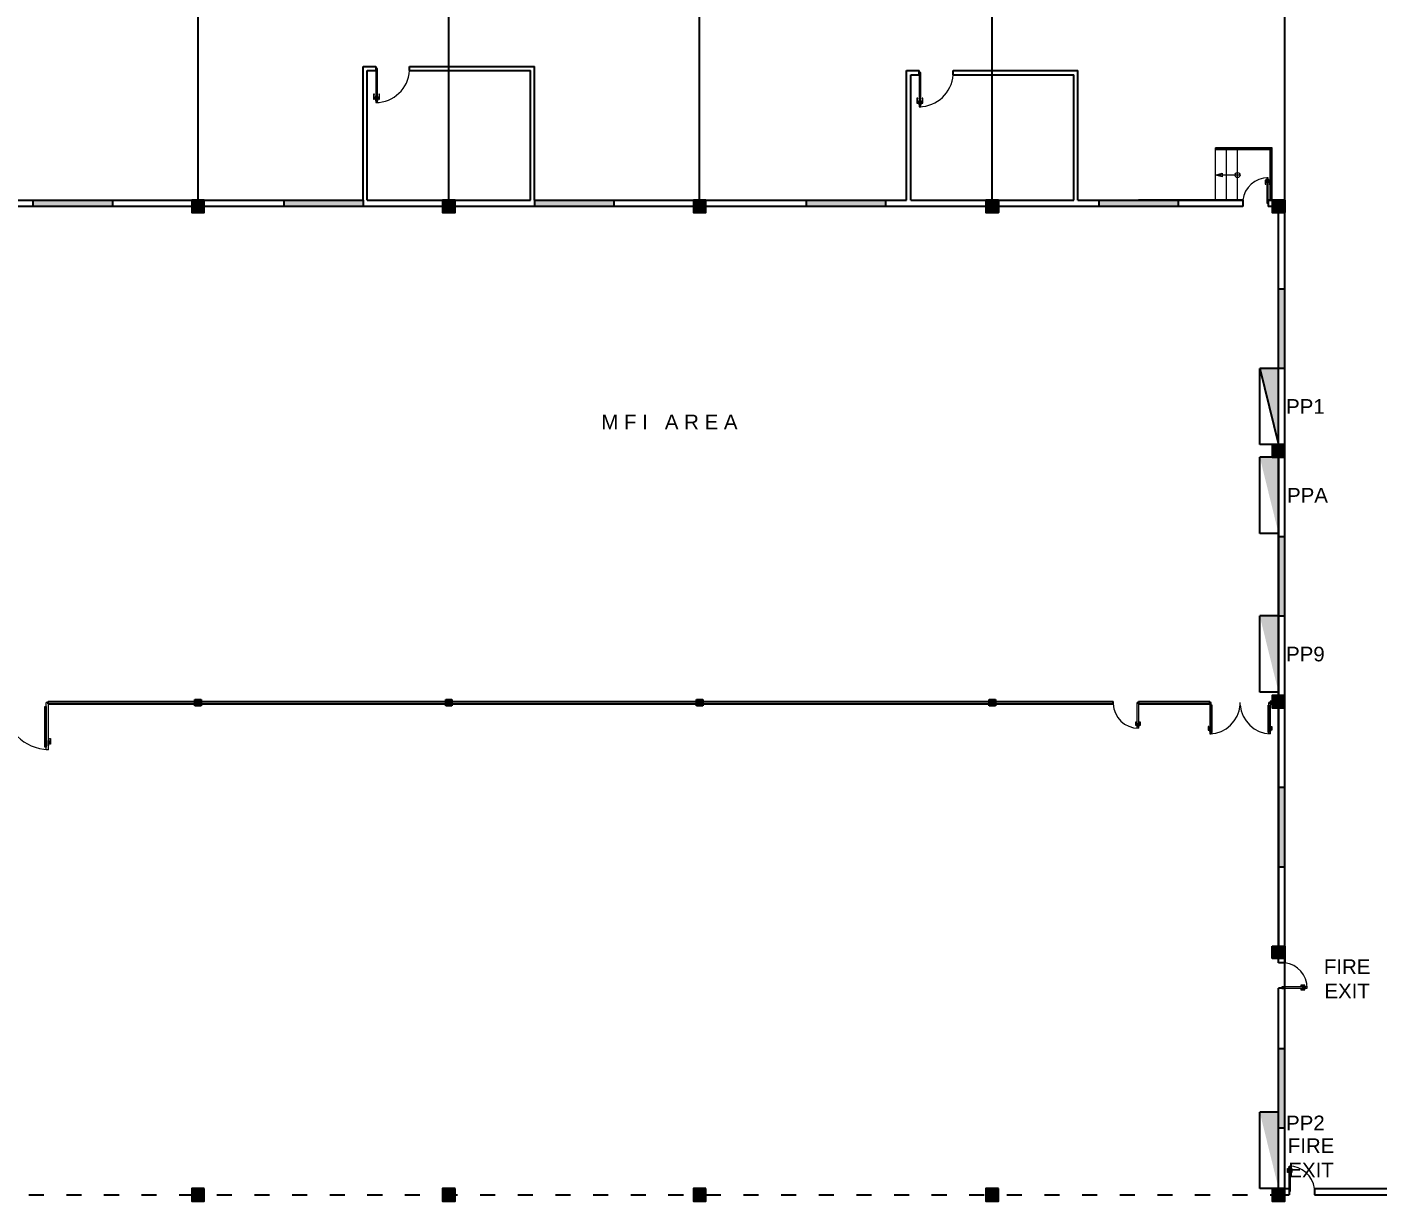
# Model space of a CAD drawing. Header units: millimetres. Extents: x 3339 to 2017737, y 4955 to 2748989.
# Drawn here: x 1005365 to 1037661, y 1284559 to 1312652 of the extents above; entities that cross this region are included whole.
import ezdxf

# ---------------------------------------------------------------- set-up
doc = ezdxf.new("R2010")
doc.units = ezdxf.units.MM
doc.header["$LTSCALE"] = 30
doc.linetypes.add('ACAD_ISO03W100', pattern=[30, 12, -18])
for name, color, linetype, lineweight in [('A-DETL-GENF', 92, 'Continuous', 13), ('A-DOOR', 31, 'Continuous', 13), ('STAIR', 1, 'Continuous', 5), ('T-WAL', 4, 'Continuous', 5)]:
    doc.layers.add(name, color=color, linetype=linetype, lineweight=lineweight)
doc.layers.add('broken line', color=7, linetype='ACAD_ISO03W100', plot=False)
for name, color, linetype in [('DIM LINES', 7, 'Continuous'), ('TEXT', 7, 'Continuous'), ('window', 92, 'Continuous')]:
    doc.layers.add(name, color=color, linetype=linetype)
doc.styles.get("Standard").update_dxf_attribs({"font": 'arial.ttf'})
doc.dimstyles.new('GREEN', dxfattribs={"dimtxt": 1000, "dimasz": 600, "dimexe": 0.18, "dimexo": 0.0625, "dimgap": 0.09, "dimtad": 2, "dimdec": 0, "dimzin": 0, "dimdsep": 46, "dimtxsty": 'Standard', "dimblk": 'ARCHTICK', "dimcen": 0.09, "dimclrd": 3, "dimclre": 3, "dimclrt": 2, "dimadec": 0, "dimazin": 0, "dimtfac": 1, "dimtdec": 0, "dimtofl": 0, "dimtmove": 0, "dimatfit": 3, "dimfxl": 1, "dimtolj": 1, "dimtzin": 0, "dimarcsym": 0})
pattern_1 = [(45, (990403.13611, 1237541.24652), (-0.08838834765, 0.08838834765), [])]

# ---------------------------------------------------------------- blocks, each defined once
blk = doc.blocks.new('_ArchTick')
at = {"color": 0, "linetype": 'ByBlock', "const_width": 0.15}
blk.add_lwpolyline([(-0.5, -0.5), (0.5, 0.5)], dxfattribs=at)
blk = doc.blocks.new('*D882')
at = {"layer": 'Defpoints', "color": 0, "transparency": 16777216}
for p in [(1081457, 1324539), (991457, 1308509), (1081457, 1301709)]:
    blk.add_point(p, dxfattribs=at)
at = {"layer": 'DIM LINES', "color": 3, "linetype": 'ByBlock', "lineweight": -2, "transparency": 16777216}
for p, q in [((991457, 1308509), (991457, 1324539)), ((991457, 1324539), (1081457, 1324539)), ((1081457, 1301709), (1081457, 1324539))]:
    blk.add_line(p, q, dxfattribs=at)
at = {"layer": 'DIM LINES', "color": 3, "lineweight": -2, "transparency": 16777216, "xscale": 600, "yscale": 600, "zscale": 600, "rotation": 180}
blk.add_blockref('_ArchTick', (991457, 1324539), dxfattribs=at)
at = {"layer": 'DIM LINES', "color": 3, "lineweight": -2, "transparency": 16777216, "xscale": 600, "yscale": 600, "zscale": 600}
blk.add_blockref('_ArchTick', (1081457, 1324539), dxfattribs=at)
at = {"layer": 'DIM LINES', "color": 2, "transparency": 16777216, "insert": (1036457, 1325050), "char_height": 1000, "attachment_point": 5}
blk.add_mtext('\\A1;90000', dxfattribs=at)
blk = doc.blocks.new('*D883')
at = {"layer": 'Defpoints', "color": 0, "transparency": 16777216}
for p in [(1035457, 1319497), (991457, 1308509), (1035457, 1289653)]:
    blk.add_point(p, dxfattribs=at)
at = {"layer": 'DIM LINES', "color": 3, "linetype": 'ByBlock', "lineweight": -2, "transparency": 16777216}
for p, q in [((991457, 1308509), (991457, 1319497)), ((991457, 1319497), (1035457, 1319497)), ((1035457, 1289654), (1035457, 1319497))]:
    blk.add_line(p, q, dxfattribs=at)
at = {"layer": 'DIM LINES', "color": 3, "lineweight": -2, "transparency": 16777216, "xscale": 600, "yscale": 600, "zscale": 600, "rotation": 180}
blk.add_blockref('_ArchTick', (991457, 1319497), dxfattribs=at)
at = {"layer": 'DIM LINES', "color": 3, "lineweight": -2, "transparency": 16777216, "xscale": 600, "yscale": 600, "zscale": 600}
blk.add_blockref('_ArchTick', (1035457, 1319497), dxfattribs=at)
at = {"layer": 'DIM LINES', "color": 2, "transparency": 16777216, "insert": (1013457, 1320008), "char_height": 1000, "attachment_point": 5}
blk.add_mtext('\\A1;44000', dxfattribs=at)
blk = doc.blocks.new('*D884')
at = {"layer": 'Defpoints', "color": 0, "transparency": 16777216}
for p in [(1039457, 1319497), (1035457, 1308509), (1039457, 1308509)]:
    blk.add_point(p, dxfattribs=at)
at = {"layer": 'DIM LINES', "color": 3, "linetype": 'ByBlock', "lineweight": -2, "transparency": 16777216}
for p, q in [((1035457, 1308509), (1035457, 1319497)), ((1035457, 1319497), (1039457, 1319497)), ((1039457, 1308509), (1039457, 1319497))]:
    blk.add_line(p, q, dxfattribs=at)
at = {"layer": 'DIM LINES', "color": 3, "lineweight": -2, "transparency": 16777216, "xscale": 600, "yscale": 600, "zscale": 600, "rotation": 180}
blk.add_blockref('_ArchTick', (1035457, 1319497), dxfattribs=at)
at = {"layer": 'DIM LINES', "color": 3, "lineweight": -2, "transparency": 16777216, "xscale": 600, "yscale": 600, "zscale": 600}
blk.add_blockref('_ArchTick', (1039457, 1319497), dxfattribs=at)
at = {"layer": 'DIM LINES', "color": 2, "transparency": 16777216, "insert": (1037457, 1320008), "char_height": 1000, "attachment_point": 5}
blk.add_mtext('\\A1;4000', dxfattribs=at)
blk = doc.blocks.new('*D786')
at = {"layer": 'Defpoints', "color": 0, "transparency": 16777216}
for p in [(1009457, 1316216), (1003457, 1308509), (1009457, 1308509)]:
    blk.add_point(p, dxfattribs=at)
at = {"layer": 'DIM LINES', "color": 3, "linetype": 'ByBlock', "lineweight": -2, "transparency": 16777216}
for p, q in [((1003457, 1308509), (1003457, 1316216)), ((1003457, 1316216), (1009457, 1316216)), ((1009457, 1308509), (1009457, 1316216))]:
    blk.add_line(p, q, dxfattribs=at)
at = {"layer": 'DIM LINES', "color": 3, "lineweight": -2, "transparency": 16777216, "xscale": 600, "yscale": 600, "zscale": 600, "rotation": 180}
blk.add_blockref('_ArchTick', (1003457, 1316216), dxfattribs=at)
at = {"layer": 'DIM LINES', "color": 3, "lineweight": -2, "transparency": 16777216, "xscale": 600, "yscale": 600, "zscale": 600}
blk.add_blockref('_ArchTick', (1009457, 1316216), dxfattribs=at)
at = {"layer": 'DIM LINES', "color": 2, "transparency": 16777216, "insert": (1006457, 1316727), "char_height": 1000, "attachment_point": 5}
blk.add_mtext('\\A1;6000', dxfattribs=at)
blk = doc.blocks.new('*D787')
at = {"layer": 'Defpoints', "color": 0, "transparency": 16777216}
for p in [(1015457, 1316216), (1009457, 1308509), (1015457, 1308509)]:
    blk.add_point(p, dxfattribs=at)
at = {"layer": 'DIM LINES', "color": 3, "linetype": 'ByBlock', "lineweight": -2, "transparency": 16777216}
for p, q in [((1009457, 1308509), (1009457, 1316217)), ((1009457, 1316216), (1015457, 1316216)), ((1015457, 1308509), (1015457, 1316217))]:
    blk.add_line(p, q, dxfattribs=at)
at = {"layer": 'DIM LINES', "color": 3, "lineweight": -2, "transparency": 16777216, "xscale": 600, "yscale": 600, "zscale": 600, "rotation": 180}
blk.add_blockref('_ArchTick', (1009457, 1316216), dxfattribs=at)
at = {"layer": 'DIM LINES', "color": 3, "lineweight": -2, "transparency": 16777216, "xscale": 600, "yscale": 600, "zscale": 600}
blk.add_blockref('_ArchTick', (1015457, 1316216), dxfattribs=at)
at = {"layer": 'DIM LINES', "color": 2, "transparency": 16777216, "insert": (1012457, 1316727), "char_height": 1000, "attachment_point": 5}
blk.add_mtext('\\A1;6000', dxfattribs=at)
blk = doc.blocks.new('*D788')
at = {"layer": 'Defpoints', "color": 0, "transparency": 16777216}
for p in [(1021457, 1316216), (1015457, 1308509), (1021457, 1308509)]:
    blk.add_point(p, dxfattribs=at)
at = {"layer": 'DIM LINES', "color": 3, "linetype": 'ByBlock', "lineweight": -2, "transparency": 16777216}
for p, q in [((1015457, 1308509), (1015457, 1316217)), ((1015457, 1316216), (1021457, 1316216)), ((1021457, 1308509), (1021457, 1316217))]:
    blk.add_line(p, q, dxfattribs=at)
at = {"layer": 'DIM LINES', "color": 3, "lineweight": -2, "transparency": 16777216, "xscale": 600, "yscale": 600, "zscale": 600, "rotation": 180}
blk.add_blockref('_ArchTick', (1015457, 1316216), dxfattribs=at)
at = {"layer": 'DIM LINES', "color": 3, "lineweight": -2, "transparency": 16777216, "xscale": 600, "yscale": 600, "zscale": 600}
blk.add_blockref('_ArchTick', (1021457, 1316216), dxfattribs=at)
at = {"layer": 'DIM LINES', "color": 2, "transparency": 16777216, "insert": (1018457, 1316727), "char_height": 1000, "attachment_point": 5}
blk.add_mtext('\\A1;6000', dxfattribs=at)
blk = doc.blocks.new('*D789')
at = {"layer": 'Defpoints', "color": 0, "transparency": 16777216}
for p in [(1028457, 1316216), (1021457, 1308509), (1028457, 1308509)]:
    blk.add_point(p, dxfattribs=at)
at = {"layer": 'DIM LINES', "color": 3, "linetype": 'ByBlock', "lineweight": -2, "transparency": 16777216}
for p, q in [((1021457, 1308509), (1021457, 1316217)), ((1021457, 1316216), (1028457, 1316216)), ((1028457, 1308509), (1028457, 1316217))]:
    blk.add_line(p, q, dxfattribs=at)
at = {"layer": 'DIM LINES', "color": 3, "lineweight": -2, "transparency": 16777216, "xscale": 600, "yscale": 600, "zscale": 600, "rotation": 180}
blk.add_blockref('_ArchTick', (1021457, 1316216), dxfattribs=at)
at = {"layer": 'DIM LINES', "color": 3, "lineweight": -2, "transparency": 16777216, "xscale": 600, "yscale": 600, "zscale": 600}
blk.add_blockref('_ArchTick', (1028457, 1316216), dxfattribs=at)
at = {"layer": 'DIM LINES', "color": 2, "transparency": 16777216, "insert": (1024957, 1316727), "char_height": 1000, "attachment_point": 5}
blk.add_mtext('\\A1;7000', dxfattribs=at)
blk = doc.blocks.new('*D790')
at = {"layer": 'Defpoints', "color": 0, "transparency": 16777216}
for p in [(1035457, 1316216), (1028457, 1308509), (1035457, 1308509)]:
    blk.add_point(p, dxfattribs=at)
at = {"layer": 'DIM LINES', "color": 3, "linetype": 'ByBlock', "lineweight": -2, "transparency": 16777216}
for p, q in [((1028457, 1308509), (1028457, 1316217)), ((1028457, 1316216), (1035457, 1316216)), ((1035457, 1308509), (1035457, 1316217))]:
    blk.add_line(p, q, dxfattribs=at)
at = {"layer": 'DIM LINES', "color": 3, "lineweight": -2, "transparency": 16777216, "xscale": 600, "yscale": 600, "zscale": 600, "rotation": 180}
blk.add_blockref('_ArchTick', (1028457, 1316216), dxfattribs=at)
at = {"layer": 'DIM LINES', "color": 3, "lineweight": -2, "transparency": 16777216, "xscale": 600, "yscale": 600, "zscale": 600}
blk.add_blockref('_ArchTick', (1035457, 1316216), dxfattribs=at)
at = {"layer": 'DIM LINES', "color": 2, "transparency": 16777216, "insert": (1031957, 1316727), "char_height": 1000, "attachment_point": 5}
blk.add_mtext('\\A1;7000', dxfattribs=at)
blk = doc.blocks.new('*D791')
at = {"layer": 'Defpoints', "color": 0, "transparency": 16777216}
for p in [(1039457, 1316216), (1035457, 1308509), (1039457, 1308509)]:
    blk.add_point(p, dxfattribs=at)
at = {"layer": 'DIM LINES', "color": 3, "linetype": 'ByBlock', "lineweight": -2, "transparency": 16777216}
for p, q in [((1035457, 1308509), (1035457, 1316217)), ((1035457, 1316216), (1039457, 1316216)), ((1039457, 1308509), (1039457, 1316217))]:
    blk.add_line(p, q, dxfattribs=at)
at = {"layer": 'DIM LINES', "color": 3, "lineweight": -2, "transparency": 16777216, "xscale": 600, "yscale": 600, "zscale": 600, "rotation": 180}
blk.add_blockref('_ArchTick', (1035457, 1316216), dxfattribs=at)
at = {"layer": 'DIM LINES', "color": 3, "lineweight": -2, "transparency": 16777216, "xscale": 600, "yscale": 600, "zscale": 600}
blk.add_blockref('_ArchTick', (1039457, 1316216), dxfattribs=at)
at = {"layer": 'DIM LINES', "color": 2, "transparency": 16777216, "insert": (1037457, 1316727), "char_height": 1000, "attachment_point": 5}
blk.add_mtext('\\A1;4000', dxfattribs=at)
blk = doc.blocks.new('poste w line 2')
h = blk.add_hatch(color=2)
h.dxf.hatch_style = 1
h.paths.add_polyline_path([(1353, 47318), (1053, 47318), (1053, 47018), (1353, 47018)])
at = {"color": 0}
for p, q in [((1053, 47168), (1053, 47318)), ((1053, 47318), (1353, 47318)), ((1053, 47018), (1053, 47168)), ((1353, 47318), (1353, 47018)), ((1353, 47018), (1053, 47018))]:
    blk.add_line(p, q, dxfattribs=at)

msp = doc.modelspace()

# ---------------------------------------------------------------- hatches: boundary and pattern name
h = msp.add_hatch(color=2)
h.dxf.hatch_style = 1
h.paths.add_polyline_path([(1009606.627, 1308509.357), (1009306.627, 1308509.357), (1009306.627, 1308209.357), (1009606.627, 1308209.357)])
h = msp.add_hatch(color=2)
h.dxf.hatch_style = 1
h.paths.add_polyline_path([(1015606.627, 1308509.357), (1015306.627, 1308509.357), (1015306.627, 1308209.357), (1015606.627, 1308209.357)])
h = msp.add_hatch(color=2)
h.dxf.hatch_style = 1
h.paths.add_polyline_path([(1021606.627, 1308509.357), (1021306.627, 1308509.357), (1021306.627, 1308209.357), (1021606.627, 1308209.357)])
h = msp.add_hatch(color=2)
h.dxf.hatch_style = 1
h.paths.add_polyline_path([(1028606.627, 1308509.357), (1028306.627, 1308509.357), (1028306.627, 1308209.357), (1028606.627, 1308209.357)])
h = msp.add_hatch(color=2)
h.dxf.hatch_style = 1
h.paths.add_polyline_path([(1035456.627, 1308509.357), (1035156.627, 1308509.357), (1035156.627, 1308209.357), (1035456.627, 1308209.357)])
at = {"true_color": 0xf8d731}
h = msp.add_hatch(color=40, dxfattribs=at)
h.dxf.hatch_style = 1
h.paths.add_polyline_path([(1035306.627, 1304484.177), (1034856.627, 1304484.177), (1035306.627, 1302659.177)])
h = msp.add_hatch(color=2)
h.dxf.hatch_style = 1
h.paths.add_polyline_path([(1035456.627, 1302659.357), (1035156.627, 1302659.357), (1035156.627, 1302359.357), (1035456.627, 1302359.357)])
h = msp.add_hatch(color=40, dxfattribs=at)
h.dxf.hatch_style = 1
h.paths.add_polyline_path([(1035306.627, 1302359.177), (1034856.627, 1302359.177), (1035306.627, 1300534.177)])
h = msp.add_hatch(color=40, dxfattribs=at)
h.dxf.hatch_style = 1
h.paths.add_polyline_path([(1035306.627, 1298559.177), (1034856.627, 1298559.177), (1035306.627, 1296734.177)])
h = msp.add_hatch(color=2)
h.dxf.hatch_style = 1
h.paths.add_polyline_path([(1009456.627, 1296559.357), (1009381.627, 1296559.357), (1009381.627, 1296409.357), (1009456.627, 1296409.357)])
h = msp.add_hatch(color=2)
h.dxf.hatch_style = 1
h.paths.add_polyline_path([(1009531.627, 1296559.357), (1009456.627, 1296559.357), (1009456.627, 1296409.357), (1009531.627, 1296409.357)])
h = msp.add_hatch(color=2)
h.dxf.hatch_style = 1
h.paths.add_polyline_path([(1015456.627, 1296559.357), (1015381.627, 1296559.357), (1015381.627, 1296409.357), (1015456.627, 1296409.357)])
h = msp.add_hatch(color=2)
h.dxf.hatch_style = 1
h.paths.add_polyline_path([(1015531.627, 1296559.357), (1015456.627, 1296559.357), (1015456.627, 1296409.357), (1015531.627, 1296409.357)])
h = msp.add_hatch(color=2)
h.dxf.hatch_style = 1
h.paths.add_polyline_path([(1021456.627, 1296559.295), (1021381.627, 1296559.295), (1021381.627, 1296409.295), (1021456.627, 1296409.295)])
h = msp.add_hatch(color=2)
h.dxf.hatch_style = 1
h.paths.add_polyline_path([(1021531.627, 1296559.295), (1021456.627, 1296559.295), (1021456.627, 1296409.295), (1021531.627, 1296409.295)])
h = msp.add_hatch(color=2)
h.dxf.hatch_style = 1
h.paths.add_polyline_path([(1028456.627, 1296559.357), (1028381.627, 1296559.357), (1028381.627, 1296409.357), (1028456.627, 1296409.357)])
h = msp.add_hatch(color=2)
h.dxf.hatch_style = 1
h.paths.add_polyline_path([(1028531.627, 1296559.357), (1028456.627, 1296559.357), (1028456.627, 1296409.357), (1028531.627, 1296409.357)])
h = msp.add_hatch(color=2)
h.dxf.hatch_style = 1
h.paths.add_polyline_path([(1035456.627, 1296659.357), (1035156.627, 1296659.357), (1035156.627, 1296359.357), (1035456.627, 1296359.357)])
h = msp.add_hatch(color=40, dxfattribs=at)
h.dxf.hatch_style = 1
h.paths.add_polyline_path([(1035306.627, 1286684.177), (1034856.627, 1286684.177), (1035306.627, 1284859.177)])
h = msp.add_hatch(color=2)
h.dxf.hatch_style = 1
h.paths.add_polyline_path([(1009606.627, 1284859.357), (1009306.627, 1284859.357), (1009306.627, 1284559.357), (1009606.627, 1284559.357)])
h = msp.add_hatch(color=2)
h.dxf.hatch_style = 1
h.paths.add_polyline_path([(1015606.627, 1284859.357), (1015306.627, 1284859.357), (1015306.627, 1284559.357), (1015606.627, 1284559.357)])
h = msp.add_hatch(color=2)
h.dxf.hatch_style = 1
h.paths.add_polyline_path([(1021606.627, 1284859.357), (1021306.627, 1284859.357), (1021306.627, 1284559.357), (1021606.627, 1284559.357)])
h = msp.add_hatch(color=2)
h.dxf.hatch_style = 1
h.paths.add_polyline_path([(1028606.627, 1284859.357), (1028306.627, 1284859.357), (1028306.627, 1284559.357), (1028606.627, 1284559.357)])
h = msp.add_hatch(color=2)
h.dxf.hatch_style = 1
h.paths.add_polyline_path([(1035456.627, 1284859.357), (1035156.627, 1284859.357), (1035156.627, 1284559.357), (1035456.627, 1284559.357)])
at = {"layer": 'window'}
h = msp.add_hatch(dxfattribs=at)
h.set_pattern_fill('ANSI31', color=256)
h.set_pattern_definition(pattern_1)
h.paths.add_polyline_path([(1007406.627, 1308509.357), (1005506.627, 1308509.357), (1005506.627, 1308359.357), (1007406.627, 1308359.357)])
h = msp.add_hatch(dxfattribs=at)
h.set_pattern_fill('ANSI31', color=256)
h.set_pattern_definition(pattern_1)
h.paths.add_polyline_path([(1013406.627, 1308509.357), (1011506.627, 1308509.357), (1011506.627, 1308359.357), (1013406.627, 1308359.357)])
h = msp.add_hatch(dxfattribs=at)
h.set_pattern_fill('ANSI31', color=256)
h.set_pattern_definition(pattern_1)
h.paths.add_polyline_path([(1019406.627, 1308509.357), (1017506.627, 1308509.357), (1017506.627, 1308359.357), (1019406.627, 1308359.357)])
h = msp.add_hatch(dxfattribs=at)
h.set_pattern_fill('ANSI31', color=256)
h.set_pattern_definition(pattern_1)
h.paths.add_polyline_path([(1025906.627, 1308509.357), (1024006.627, 1308509.357), (1024006.627, 1308359.357), (1025906.627, 1308359.357)])
h = msp.add_hatch(dxfattribs=at)
h.set_pattern_fill('ANSI31', color=256)
h.set_pattern_definition(pattern_1)
h.paths.add_polyline_path([(1032906.627, 1308509.357), (1031006.627, 1308509.357), (1031006.627, 1308359.357), (1032906.627, 1308359.357)])
h = msp.add_hatch(color=256, dxfattribs=at)
h.dxf.hatch_style = 1
h.paths.add_polyline_path([(1035455.007, 1306384.357), (1035306.627, 1306384.357), (1035306.627, 1304484.357), (1035455.007, 1304484.357)])
h = msp.add_hatch(color=256, dxfattribs=at)
h.dxf.hatch_style = 1
h.paths.add_polyline_path([(1035455.007, 1300459.357), (1035306.627, 1300459.357), (1035306.627, 1298559.357), (1035455.007, 1298559.357)])
h = msp.add_hatch(color=256, dxfattribs=at)
h.dxf.hatch_style = 1
h.paths.add_polyline_path([(1035455.007, 1294459.357), (1035306.627, 1294459.357), (1035306.627, 1292559.357), (1035455.007, 1292559.357)])
h = msp.add_hatch(color=256, dxfattribs=at)
h.dxf.hatch_style = 1
h.paths.add_polyline_path([(1035455.007, 1288206.42), (1035306.627, 1288206.42), (1035306.627, 1286306.42), (1035455.007, 1286306.42)])

# ---------------------------------------------------------------- linework, layer by layer
for p, q in [((1013406.627, 1308509.357), (1013406.627, 1311709.357)), ((1013406.627, 1311709.357), (1013706.627, 1311709.357)), ((1013506.627, 1308509.357), (1013506.627, 1311609.357)), ((1013506.627, 1308509.357), (1013506.627, 1311609.357)), ((1013506.627, 1311609.357), (1013706.627, 1311609.357)), ((1013706.627, 1311709.357), (1013706.627, 1311609.357)), ((1013706.627, 1311659.357), (1013746.627, 1311659.357)), ((1014519.09, 1311709.357), (1017506.627, 1311709.357)), ((1014519.09, 1311609.357), (1014519.09, 1311709.357)), ((1014519.09, 1311609.357), (1017406.627, 1311609.357)), ((1017406.627, 1308509.357), (1017406.627, 1311609.357)), ((1017506.627, 1308509.357), (1017506.627, 1311709.357)), ((1026406.627, 1308509.357), (1026406.627, 1311609.357)), ((1026406.627, 1311609.357), (1026706.627, 1311609.357)), ((1026706.627, 1311509.357), (1026706.627, 1311609.357)), ((1027519.09, 1311609.357), (1030506.627, 1311609.357)), ((1027519.09, 1311509.357), (1027519.09, 1311609.357)), ((1030506.627, 1308509.357), (1030506.627, 1311609.357)), ((1026506.627, 1308509.357), (1026506.627, 1311509.357)), ((1026506.627, 1311509.357), (1026706.627, 1311509.357)), ((1027519.09, 1311509.357), (1030406.627, 1311509.357)), ((1030406.627, 1308509.357), (1030406.627, 1311509.357)), ((1034450.751, 1308359.357), (1004312.503, 1308359.357)), ((1034450.751, 1308509.357), (1034450.751, 1308359.357)), ((1035056.627, 1308509.357), (1035056.627, 1308359.357)), ((1035306.627, 1308359.357), (1035056.627, 1308359.357)), ((1035456.627, 1308509.357), (1035456.627, 1308209.357)), ((1035456.627, 1308209.357), (1035306.627, 1308209.357)), ((1035306.627, 1302659.357), (1035306.627, 1308209.357)), ((1034856.627, 1302659.177), (1034856.627, 1304484.177)), ((1035306.627, 1304484.177), (1034856.627, 1304484.177)), ((1035306.627, 1302659.177), (1035306.627, 1304484.177)), ((1035306.627, 1302659.177), (1034856.627, 1302659.177)), ((1035306.627, 1302359.357), (1035306.627, 1302659.357)), ((1034856.627, 1300534.177), (1034856.627, 1302359.177)), ((1035306.627, 1302359.177), (1034856.627, 1302359.177)), ((1035306.627, 1302359.357), (1035456.627, 1302359.357)), ((1035306.627, 1302359.357), (1035306.627, 1296659.357)), ((1035306.627, 1300534.177), (1035306.627, 1302359.177)), ((1035306.627, 1300534.177), (1034856.627, 1300534.177)), ((1034856.627, 1296734.177), (1034856.627, 1298559.177)), ((1035306.627, 1298559.177), (1034856.627, 1298559.177)), ((1035306.627, 1296734.177), (1035306.627, 1298559.177)), ((1035306.627, 1296734.177), (1034856.627, 1296734.177)), ((1009381.627, 1296409.357), (1009381.627, 1296559.357)), ((1009381.627, 1296559.357), (1009531.627, 1296559.357)), ((1009531.627, 1296409.357), (1009381.627, 1296409.357)), ((1009456.627, 1296559.357), (1009456.627, 1296409.357)), ((1009531.627, 1296559.357), (1009531.627, 1296409.357)), ((1015381.627, 1296409.357), (1015381.627, 1296559.357)), ((1015381.627, 1296559.357), (1015531.627, 1296559.357)), ((1015531.627, 1296409.357), (1015381.627, 1296409.357)), ((1015456.627, 1296559.357), (1015456.627, 1296409.357)), ((1015531.627, 1296559.357), (1015531.627, 1296409.357)), ((1021381.627, 1296409.295), (1021381.627, 1296559.295)), ((1021381.627, 1296559.295), (1021531.627, 1296559.295)), ((1021531.627, 1296409.295), (1021381.627, 1296409.295)), ((1021456.627, 1296559.295), (1021456.627, 1296409.295)), ((1021531.627, 1296559.295), (1021531.627, 1296409.295)), ((1028381.627, 1296409.357), (1028381.627, 1296559.357)), ((1028381.627, 1296559.357), (1028531.627, 1296559.357)), ((1028531.627, 1296409.357), (1028381.627, 1296409.357)), ((1028456.627, 1296559.357), (1028456.627, 1296409.357)), ((1028531.627, 1296559.357), (1028531.627, 1296409.357)), ((1035306.627, 1296359.357), (1035306.627, 1290659.357)), ((1035306.627, 1290259.357), (1035306.627, 1290359.357)), ((1035456.627, 1290259.357), (1035306.627, 1290259.357)), ((1035456.627, 1290359.357), (1035456.627, 1290259.357)), ((1035306.627, 1284859.357), (1035306.627, 1289653.482)), ((1035456.627, 1289653.482), (1035306.627, 1289653.482)), ((1035381.627, 1289653.482), (1035456.627, 1289653.482)), ((1035456.627, 1284859.357), (1035456.627, 1289653.482)), ((1034856.627, 1284859.177), (1034856.627, 1286684.177)), ((1035306.627, 1286684.177), (1034856.627, 1286684.177)), ((1035306.627, 1284859.177), (1035306.627, 1286684.177)), ((1035306.627, 1284859.177), (1034856.627, 1284859.177)), ((1035306.627, 1284709.357), (1035306.627, 1284859.357)), ((1035456.627, 1284859.357), (1035556.627, 1284859.357)), ((1035556.627, 1284859.357), (1035556.627, 1284709.357)), ((1036162.503, 1284859.357), (1036162.503, 1284709.357))]:
    msp.add_line(p, q)
at = {"color": 0}
for p, q in [((1004312.503, 1308509.357), (1013406.627, 1308509.357)), ((1013506.627, 1308509.357), (1017406.627, 1308509.357)), ((1017506.627, 1308509.357), (1026406.627, 1308509.357)), ((1026506.627, 1308509.357), (1030406.627, 1308509.357)), ((1028456.627, 1308509.357), (1028606.627, 1308509.357)), ((1028606.627, 1308509.357), (1028606.627, 1308209.357)), ((1030506.627, 1308509.357), (1034450.751, 1308509.357)), ((1034450.751, 1308509.357), (1031956.627, 1308509.357)), ((1035056.627, 1308509.357), (1035456.627, 1308509.357)), ((1035456.627, 1308509.357), (1035056.627, 1308509.357)), ((1035306.627, 1296509.357), (1035306.627, 1308359.357)), ((1035456.627, 1290259.357), (1035456.627, 1308509.357)), ((1005871.127, 1296509.357), (1031346.639, 1296509.357)), ((1005871.127, 1296459.357), (1005871.127, 1296509.357)), ((1005871.127, 1296459.357), (1031346.639, 1296459.357)), ((1031346.639, 1296459.357), (1031346.639, 1296509.357)), ((1031926.627, 1296484.357), (1031956.627, 1296484.357)), ((1031956.627, 1296509.357), (1033663.627, 1296509.357)), ((1031956.627, 1296509.357), (1031956.627, 1296459.357)), ((1031956.627, 1296459.357), (1033663.627, 1296459.357)), ((1033663.627, 1296459.357), (1033663.627, 1296509.357)), ((1033663.627, 1296484.357), (1033693.627, 1296484.357)), ((1035076.627, 1296484.357), (1035106.627, 1296484.357)), ((1035106.627, 1296509.357), (1035306.627, 1296509.357)), ((1035306.627, 1296509.357), (1035106.627, 1296509.357)), ((1035106.627, 1296509.357), (1035106.627, 1296459.357)), ((1035106.627, 1296459.357), (1035306.627, 1296459.357)), ((1035306.627, 1290259.357), (1035306.627, 1296459.357)), ((1035306.627, 1284709.357), (1035306.627, 1289653.482)), ((1035456.627, 1284859.357), (1035456.627, 1289653.482)), ((1035456.627, 1284859.357), (1035556.627, 1284859.357)), ((1036162.503, 1284859.357), (1039456.627, 1284859.357)), ((1035306.627, 1284709.357), (1035556.627, 1284709.357)), ((1036162.503, 1284709.357), (1039456.627, 1284709.357))]:
    msp.add_line(p, q, dxfattribs=at)
at = {"color": 18, "true_color": 0x000000}
msp.add_line((1034856.627, 1304484.177), (1035306.627, 1302659.177), dxfattribs=at)
for points in [[(1009606.627, 1308509.357), (1009306.627, 1308509.357), (1009306.627, 1308209.357), (1009606.627, 1308209.357), (1009606.627, 1308509.357)], [(1015606.627, 1308509.357), (1015306.627, 1308509.357), (1015306.627, 1308209.357), (1015606.627, 1308209.357), (1015606.627, 1308509.357)], [(1021606.627, 1308509.357), (1021306.627, 1308509.357), (1021306.627, 1308209.357), (1021606.627, 1308209.357), (1021606.627, 1308509.357)], [(1028606.627, 1308509.357), (1028306.627, 1308509.357), (1028306.627, 1308209.357), (1028606.627, 1308209.357), (1028606.627, 1308509.357)], [(1035456.627, 1308509.357), (1035156.627, 1308509.357), (1035156.627, 1308209.357), (1035456.627, 1308209.357), (1035456.627, 1308509.357)], [(1035456.627, 1302659.357), (1035156.627, 1302659.357), (1035156.627, 1302359.357), (1035456.627, 1302359.357), (1035456.627, 1302659.357)], [(1035456.627, 1296659.357), (1035156.627, 1296659.357), (1035156.627, 1296359.357), (1035456.627, 1296359.357), (1035456.627, 1296659.357)], [(1009606.627, 1284859.357), (1009306.627, 1284859.357), (1009306.627, 1284559.357), (1009606.627, 1284559.357), (1009606.627, 1284859.357)], [(1015606.627, 1284859.357), (1015306.627, 1284859.357), (1015306.627, 1284559.357), (1015606.627, 1284559.357), (1015606.627, 1284859.357)], [(1021606.627, 1284859.357), (1021306.627, 1284859.357), (1021306.627, 1284559.357), (1021606.627, 1284559.357), (1021606.627, 1284859.357)], [(1028606.627, 1284859.357), (1028306.627, 1284859.357), (1028306.627, 1284559.357), (1028606.627, 1284559.357), (1028606.627, 1284859.357)], [(1035456.627, 1284859.357), (1035156.627, 1284859.357), (1035156.627, 1284559.357), (1035456.627, 1284559.357), (1035456.627, 1284859.357)]]:
    msp.add_lwpolyline(points, close=True)
at = {"layer": 'A-DETL-GENF'}
for p, q in [((1013655.827, 1311046.815), (1013655.827, 1310964.407)), ((1013674.988, 1311046.815), (1013655.827, 1311046.815)), ((1013667.274, 1311034.96), (1013655.827, 1311046.407)), ((1013655.827, 1310964.407), (1013667.274, 1310964.407)), ((1013668.527, 1310964.407), (1013655.827, 1310964.407)), ((1013655.827, 1310964.407), (1013655.827, 1310926.307)), ((1013655.827, 1310926.307), (1013668.527, 1310926.307)), ((1013667.274, 1310964.407), (1013667.274, 1311034.96)), ((1013667.274, 1311034.96), (1013674.988, 1311034.96)), ((1013668.527, 1310926.307), (1013668.527, 1310964.407)), ((1013668.527, 1310961.232), (1013668.527, 1310929.482)), ((1013700.277, 1310961.232), (1013668.527, 1310961.232)), ((1013668.527, 1310929.482), (1013700.277, 1310929.482)), ((1013674.988, 1311034.96), (1013674.988, 1311046.815)), ((1013706.627, 1311002.507), (1013700.277, 1310996.157)), ((1013700.277, 1310996.157), (1013700.277, 1310894.557)), ((1013700.277, 1310929.482), (1013700.277, 1310961.232)), ((1013700.277, 1310894.557), (1013706.627, 1310888.207)), ((1013706.627, 1310888.207), (1013706.627, 1311002.507)), ((1013752.977, 1310996.157), (1013746.627, 1311002.507)), ((1013746.627, 1311002.507), (1013746.627, 1310888.207)), ((1013746.627, 1310888.207), (1013752.977, 1310894.557)), ((1013752.977, 1310894.557), (1013752.977, 1310996.157)), ((1013784.727, 1310961.232), (1013752.977, 1310961.232)), ((1013752.977, 1310961.232), (1013752.977, 1310929.482)), ((1013752.977, 1310929.482), (1013784.727, 1310929.482)), ((1013797.427, 1311046.815), (1013778.266, 1311046.815)), ((1013778.266, 1311046.815), (1013778.266, 1311034.96)), ((1013778.266, 1311034.96), (1013785.98, 1311034.96)), ((1013784.727, 1310964.407), (1013784.727, 1310926.307)), ((1013797.427, 1310964.407), (1013784.727, 1310964.407)), ((1013784.727, 1310929.482), (1013784.727, 1310961.232)), ((1013784.727, 1310926.307), (1013797.427, 1310926.307)), ((1013785.98, 1311034.96), (1013797.427, 1311046.407)), ((1013785.98, 1311034.96), (1013785.98, 1310964.407)), ((1013785.98, 1310964.407), (1013797.427, 1310964.407)), ((1013797.427, 1310964.407), (1013797.427, 1311046.815)), ((1013797.427, 1310926.307), (1013797.427, 1310964.407)), ((1026655.827, 1310946.815), (1026655.827, 1310864.407)), ((1026674.988, 1310946.815), (1026655.827, 1310946.815)), ((1026667.274, 1310934.96), (1026655.827, 1310946.407)), ((1026667.274, 1310864.407), (1026667.274, 1310934.96)), ((1026667.274, 1310934.96), (1026674.988, 1310934.96)), ((1026674.988, 1310934.96), (1026674.988, 1310946.815)), ((1026706.627, 1310902.507), (1026700.277, 1310896.157)), ((1026700.277, 1310896.157), (1026700.277, 1310794.557)), ((1026706.627, 1310788.207), (1026706.627, 1310902.507)), ((1026752.977, 1310896.157), (1026746.627, 1310902.507)), ((1026746.627, 1310902.507), (1026746.627, 1310788.207)), ((1026752.977, 1310794.557), (1026752.977, 1310896.157)), ((1026797.427, 1310946.815), (1026778.266, 1310946.815)), ((1026778.266, 1310946.815), (1026778.266, 1310934.96)), ((1026778.266, 1310934.96), (1026785.98, 1310934.96)), ((1026785.98, 1310934.96), (1026797.427, 1310946.407)), ((1026785.98, 1310934.96), (1026785.98, 1310864.407)), ((1026797.427, 1310864.407), (1026797.427, 1310946.815)), ((1026655.827, 1310864.407), (1026667.274, 1310864.407)), ((1026668.527, 1310864.407), (1026655.827, 1310864.407)), ((1026655.827, 1310864.407), (1026655.827, 1310826.307)), ((1026655.827, 1310826.307), (1026668.527, 1310826.307)), ((1026668.527, 1310826.307), (1026668.527, 1310864.407)), ((1026668.527, 1310861.232), (1026668.527, 1310829.482)), ((1026700.277, 1310861.232), (1026668.527, 1310861.232)), ((1026668.527, 1310829.482), (1026700.277, 1310829.482)), ((1026700.277, 1310829.482), (1026700.277, 1310861.232)), ((1026700.277, 1310794.557), (1026706.627, 1310788.207)), ((1026746.627, 1310788.207), (1026752.977, 1310794.557)), ((1026784.727, 1310861.232), (1026752.977, 1310861.232)), ((1026752.977, 1310861.232), (1026752.977, 1310829.482)), ((1026752.977, 1310829.482), (1026784.727, 1310829.482)), ((1026784.727, 1310864.407), (1026784.727, 1310826.307)), ((1026797.427, 1310864.407), (1026784.727, 1310864.407)), ((1026784.727, 1310829.482), (1026784.727, 1310861.232)), ((1026784.727, 1310826.307), (1026797.427, 1310826.307)), ((1026785.98, 1310864.407), (1026797.427, 1310864.407)), ((1026797.427, 1310826.307), (1026797.427, 1310864.407)), ((1034998.052, 1308984.145), (1034988.527, 1308984.145)), ((1034988.527, 1308984.145), (1034988.527, 1308955.57)), ((1034998.052, 1308955.57), (1034998.052, 1308984.145)), ((1035021.864, 1308981.764), (1034998.052, 1308981.764)), ((1034998.052, 1308981.764), (1034998.052, 1308957.951)), ((1034998.052, 1308957.951), (1035021.864, 1308957.951)), ((1035026.627, 1309012.72), (1035021.864, 1309007.957)), ((1035021.864, 1309007.957), (1035021.864, 1308931.757)), ((1035021.864, 1308957.951), (1035021.864, 1308981.764)), ((1035026.627, 1308926.995), (1035026.627, 1309012.72)), ((1035056.627, 1309012.72), (1035056.627, 1308926.995)), ((1035061.389, 1309007.957), (1035056.627, 1309012.72)), ((1035061.389, 1308931.757), (1035061.389, 1309007.957)), ((1035085.202, 1308981.764), (1035061.389, 1308981.764)), ((1035061.389, 1308981.764), (1035061.389, 1308957.951)), ((1035061.389, 1308957.951), (1035085.202, 1308957.951)), ((1035094.727, 1308984.145), (1035085.202, 1308984.145)), ((1035085.202, 1308984.145), (1035085.202, 1308955.57)), ((1035085.202, 1308957.951), (1035085.202, 1308981.764)), ((1035094.727, 1308955.57), (1035094.727, 1308984.145)), ((1034997.112, 1308955.57), (1034988.527, 1308955.57)), ((1034988.527, 1308955.57), (1034988.527, 1308893.765)), ((1034988.527, 1308955.57), (1034998.052, 1308955.57)), ((1034997.112, 1308902.655), (1034988.527, 1308894.07)), ((1034988.527, 1308893.765), (1035002.898, 1308893.765)), ((1034997.112, 1308902.655), (1034997.112, 1308955.57)), ((1035002.898, 1308902.655), (1034997.112, 1308902.655)), ((1035002.898, 1308893.765), (1035002.898, 1308902.655)), ((1035021.864, 1308931.757), (1035026.627, 1308926.995)), ((1035056.627, 1308926.995), (1035061.389, 1308931.757)), ((1035086.142, 1308902.655), (1035080.356, 1308902.655)), ((1035080.356, 1308902.655), (1035080.356, 1308893.765)), ((1035080.356, 1308893.765), (1035094.727, 1308893.765)), ((1035085.202, 1308955.57), (1035094.727, 1308955.57)), ((1035094.727, 1308955.57), (1035086.142, 1308955.57)), ((1035086.142, 1308955.57), (1035086.142, 1308902.655)), ((1035086.142, 1308902.655), (1035094.727, 1308894.07)), ((1035094.727, 1308893.765), (1035094.727, 1308955.57)), ((1005792.377, 1295419.049), (1005792.377, 1296393.299)), ((1005792.377, 1296393.299), (1005826.127, 1296393.299)), ((1005826.127, 1296393.299), (1005826.127, 1295419.049)), ((1033693.627, 1296423.652), (1033693.627, 1295774.152)), ((1033716.127, 1296423.652), (1033693.627, 1296423.652)), ((1033716.127, 1295774.152), (1033716.127, 1296423.652)), ((1035054.127, 1295774.152), (1035054.127, 1296423.652)), ((1035054.127, 1296423.652), (1035076.627, 1296423.652)), ((1035076.627, 1296423.652), (1035076.627, 1295774.152)), ((1031888.527, 1296024.95), (1031902.898, 1296024.95)), ((1031888.527, 1295963.145), (1031888.527, 1296024.95)), ((1031897.112, 1296016.059), (1031888.527, 1296024.645)), ((1031897.112, 1295963.145), (1031888.527, 1295963.145)), ((1031888.527, 1295934.57), (1031888.527, 1295963.145)), ((1031888.527, 1295963.145), (1031898.052, 1295963.145)), ((1031898.052, 1295934.57), (1031888.527, 1295934.57)), ((1031902.898, 1296016.059), (1031897.112, 1296016.059)), ((1031897.112, 1296016.059), (1031897.112, 1295963.145)), ((1031898.052, 1295963.145), (1031898.052, 1295934.57)), ((1031898.052, 1295960.764), (1031921.864, 1295960.764)), ((1031898.052, 1295936.951), (1031898.052, 1295960.764)), ((1031921.864, 1295936.951), (1031898.052, 1295936.951)), ((1031902.898, 1296024.95), (1031902.898, 1296016.059)), ((1031921.864, 1295986.957), (1031926.627, 1295991.72)), ((1031921.864, 1295910.757), (1031921.864, 1295986.957)), ((1031921.864, 1295960.764), (1031921.864, 1295936.951)), ((1031926.627, 1295905.995), (1031921.864, 1295910.757)), ((1031926.627, 1295991.72), (1031926.627, 1295905.995)), ((1031956.627, 1295905.995), (1031956.627, 1295991.72)), ((1031956.627, 1295991.72), (1031961.389, 1295986.957)), ((1031961.389, 1295910.757), (1031956.627, 1295905.995)), ((1031961.389, 1295986.957), (1031961.389, 1295910.757)), ((1031961.389, 1295936.951), (1031961.389, 1295960.764)), ((1031961.389, 1295960.764), (1031985.202, 1295960.764)), ((1031985.202, 1295936.951), (1031961.389, 1295936.951)), ((1031980.356, 1296016.059), (1031980.356, 1296024.95)), ((1031980.356, 1296024.95), (1031994.727, 1296024.95)), ((1031986.142, 1296016.059), (1031980.356, 1296016.059)), ((1031985.202, 1295963.145), (1031994.727, 1295963.145)), ((1031985.202, 1295934.57), (1031985.202, 1295963.145)), ((1031985.202, 1295960.764), (1031985.202, 1295936.951)), ((1031994.727, 1295934.57), (1031985.202, 1295934.57)), ((1031986.142, 1296016.059), (1031994.727, 1296024.645)), ((1031986.142, 1295963.145), (1031986.142, 1296016.059)), ((1031994.727, 1295963.145), (1031986.142, 1295963.145)), ((1031994.727, 1296024.95), (1031994.727, 1295963.145)), ((1031994.727, 1295963.145), (1031994.727, 1295934.57)), ((1033625.527, 1295913.575), (1033625.527, 1295851.77)), ((1033639.898, 1295913.575), (1033625.527, 1295913.575)), ((1033634.112, 1295904.684), (1033625.527, 1295913.27)), ((1033625.527, 1295851.77), (1033634.112, 1295851.77)), ((1033635.052, 1295851.77), (1033625.527, 1295851.77)), ((1033625.527, 1295851.77), (1033625.527, 1295823.195)), ((1033625.527, 1295823.195), (1033635.052, 1295823.195)), ((1033634.112, 1295851.77), (1033634.112, 1295904.684)), ((1033634.112, 1295904.684), (1033639.898, 1295904.684)), ((1033635.052, 1295823.195), (1033635.052, 1295851.77)), ((1033635.052, 1295849.389), (1033635.052, 1295825.576)), ((1033658.864, 1295849.389), (1033635.052, 1295849.389)), ((1033635.052, 1295825.576), (1033658.864, 1295825.576)), ((1033639.898, 1295904.684), (1033639.898, 1295913.575)), ((1033663.627, 1295880.345), (1033658.864, 1295875.582)), ((1033658.864, 1295875.582), (1033658.864, 1295799.382)), ((1033658.864, 1295825.576), (1033658.864, 1295849.389)), ((1033658.864, 1295799.382), (1033663.627, 1295794.62)), ((1033663.627, 1295794.62), (1033663.627, 1295880.345)), ((1033693.627, 1295774.152), (1033716.127, 1295774.152)), ((1035076.627, 1295774.152), (1035054.127, 1295774.152)), ((1035106.627, 1295794.62), (1035106.627, 1295880.345)), ((1035106.627, 1295880.345), (1035111.389, 1295875.582)), ((1035111.389, 1295799.382), (1035106.627, 1295794.62)), ((1035111.389, 1295875.582), (1035111.389, 1295799.382)), ((1035111.389, 1295825.576), (1035111.389, 1295849.389)), ((1035111.389, 1295849.389), (1035135.202, 1295849.389)), ((1035135.202, 1295825.576), (1035111.389, 1295825.576)), ((1035130.356, 1295904.684), (1035130.356, 1295913.575)), ((1035130.356, 1295913.575), (1035144.727, 1295913.575)), ((1035136.142, 1295904.684), (1035130.356, 1295904.684)), ((1035135.202, 1295851.77), (1035144.727, 1295851.77)), ((1035135.202, 1295823.195), (1035135.202, 1295851.77)), ((1035135.202, 1295849.389), (1035135.202, 1295825.576)), ((1035144.727, 1295823.195), (1035135.202, 1295823.195)), ((1035136.142, 1295904.684), (1035144.727, 1295913.27)), ((1035136.142, 1295851.77), (1035136.142, 1295904.684)), ((1035144.727, 1295851.77), (1035136.142, 1295851.77)), ((1035144.727, 1295913.575), (1035144.727, 1295851.77)), ((1035144.727, 1295851.77), (1035144.727, 1295823.195)), ((1005826.127, 1295419.049), (1005792.377, 1295419.049)), ((1005871.127, 1295449.751), (1005871.127, 1295578.339)), ((1005871.127, 1295578.339), (1005878.271, 1295571.195)), ((1005878.271, 1295456.895), (1005871.127, 1295449.751)), ((1005878.271, 1295571.195), (1005878.271, 1295456.895)), ((1005878.271, 1295496.186), (1005878.271, 1295531.904)), ((1005878.271, 1295531.904), (1005913.989, 1295531.904)), ((1005913.989, 1295496.186), (1005878.271, 1295496.186)), ((1005906.721, 1295614.848), (1005906.721, 1295628.184)), ((1005906.721, 1295628.184), (1005928.277, 1295628.184)), ((1005915.399, 1295614.848), (1005906.721, 1295614.848)), ((1005913.989, 1295535.476), (1005928.277, 1295535.476)), ((1005913.989, 1295492.614), (1005913.989, 1295535.476)), ((1005913.989, 1295531.904), (1005913.989, 1295496.186)), ((1005928.277, 1295492.614), (1005913.989, 1295492.614)), ((1005915.399, 1295614.848), (1005928.277, 1295627.726)), ((1005915.399, 1295535.476), (1005915.399, 1295614.848)), ((1005928.277, 1295535.476), (1005915.399, 1295535.476)), ((1005928.277, 1295628.184), (1005928.277, 1295535.476)), ((1005928.277, 1295535.476), (1005928.277, 1295492.614)), ((1035841.034, 1289721.582), (1035841.034, 1289707.211)), ((1035902.839, 1289721.582), (1035841.034, 1289721.582)), ((1035841.034, 1289707.211), (1035849.925, 1289707.211)), ((1035849.925, 1289629.753), (1035841.034, 1289629.753)), ((1035841.034, 1289629.753), (1035841.034, 1289615.382)), ((1035841.034, 1289615.382), (1035902.839, 1289615.382)), ((1035849.925, 1289712.997), (1035841.34, 1289721.582)), ((1035849.925, 1289623.967), (1035841.34, 1289615.382)), ((1035849.925, 1289707.211), (1035849.925, 1289712.997)), ((1035849.925, 1289712.997), (1035902.839, 1289712.997)), ((1035849.925, 1289623.967), (1035849.925, 1289629.753)), ((1035902.839, 1289623.967), (1035849.925, 1289623.967)), ((1035879.027, 1289688.244), (1035874.264, 1289683.482)), ((1035874.264, 1289683.482), (1035959.989, 1289683.482)), ((1035959.989, 1289653.482), (1035874.264, 1289653.482)), ((1035874.264, 1289653.482), (1035879.027, 1289648.719)), ((1035955.227, 1289688.244), (1035879.027, 1289688.244)), ((1035879.027, 1289648.719), (1035955.227, 1289648.719)), ((1035902.839, 1289712.997), (1035902.839, 1289721.582)), ((1035931.414, 1289721.582), (1035902.839, 1289721.582)), ((1035902.839, 1289721.582), (1035902.839, 1289712.057)), ((1035902.839, 1289712.057), (1035931.414, 1289712.057)), ((1035902.839, 1289624.907), (1035902.839, 1289615.382)), ((1035931.414, 1289624.907), (1035902.839, 1289624.907)), ((1035902.839, 1289615.382), (1035902.839, 1289623.967)), ((1035902.839, 1289615.382), (1035931.414, 1289615.382)), ((1035905.221, 1289712.057), (1035905.221, 1289688.244)), ((1035929.033, 1289712.057), (1035905.221, 1289712.057)), ((1035905.221, 1289688.244), (1035929.033, 1289688.244)), ((1035929.033, 1289648.719), (1035905.221, 1289648.719)), ((1035905.221, 1289648.719), (1035905.221, 1289624.907)), ((1035905.221, 1289624.907), (1035929.033, 1289624.907)), ((1035929.033, 1289688.244), (1035929.033, 1289712.057)), ((1035929.033, 1289624.907), (1035929.033, 1289648.719)), ((1035931.414, 1289712.057), (1035931.414, 1289721.582)), ((1035931.414, 1289615.382), (1035931.414, 1289624.907)), ((1035959.989, 1289683.482), (1035955.227, 1289688.244)), ((1035955.227, 1289648.719), (1035959.989, 1289653.482)), ((1035518.527, 1285305.57), (1035518.527, 1285334.145)), ((1035518.527, 1285334.145), (1035528.052, 1285334.145)), ((1035518.527, 1285243.765), (1035518.527, 1285305.57)), ((1035518.527, 1285305.57), (1035527.112, 1285305.57)), ((1035528.052, 1285305.57), (1035518.527, 1285305.57)), ((1035527.112, 1285252.655), (1035518.527, 1285244.07)), ((1035532.898, 1285243.765), (1035518.527, 1285243.765)), ((1035527.112, 1285305.57), (1035527.112, 1285252.655)), ((1035527.112, 1285252.655), (1035532.898, 1285252.655)), ((1035528.052, 1285334.145), (1035528.052, 1285305.57)), ((1035528.052, 1285307.951), (1035528.052, 1285331.764)), ((1035528.052, 1285331.764), (1035551.864, 1285331.764)), ((1035551.864, 1285307.951), (1035528.052, 1285307.951)), ((1035532.898, 1285252.655), (1035532.898, 1285243.765)), ((1035551.864, 1285357.957), (1035556.627, 1285362.72)), ((1035551.864, 1285281.757), (1035551.864, 1285357.957)), ((1035551.864, 1285331.764), (1035551.864, 1285307.951)), ((1035556.627, 1285276.995), (1035551.864, 1285281.757)), ((1035556.627, 1285362.72), (1035556.627, 1285276.995)), ((1035586.627, 1285362.72), (1035591.389, 1285357.957)), ((1035586.627, 1285276.995), (1035586.627, 1285362.72)), ((1035591.389, 1285281.757), (1035586.627, 1285276.995)), ((1035591.389, 1285357.957), (1035591.389, 1285281.757)), ((1035591.389, 1285307.951), (1035591.389, 1285331.764)), ((1035591.389, 1285331.764), (1035615.202, 1285331.764)), ((1035615.202, 1285307.951), (1035591.389, 1285307.951)), ((1035610.356, 1285243.765), (1035610.356, 1285252.655)), ((1035610.356, 1285252.655), (1035616.142, 1285252.655)), ((1035624.727, 1285243.765), (1035610.356, 1285243.765)), ((1035615.202, 1285305.57), (1035615.202, 1285334.145)), ((1035615.202, 1285334.145), (1035624.727, 1285334.145)), ((1035615.202, 1285331.764), (1035615.202, 1285307.951)), ((1035624.727, 1285305.57), (1035615.202, 1285305.57)), ((1035616.142, 1285252.655), (1035616.142, 1285305.57)), ((1035616.142, 1285305.57), (1035624.727, 1285305.57)), ((1035616.142, 1285252.655), (1035624.727, 1285244.07)), ((1035624.727, 1285334.145), (1035624.727, 1285305.57)), ((1035624.727, 1285305.57), (1035624.727, 1285243.765))]:
    msp.add_line(p, q, dxfattribs=at)
at = {"layer": 'A-DOOR', "lineweight": 18}
for p, q in [((1013746.627, 1311659.357), (1013706.627, 1311659.357)), ((1013706.627, 1311659.357), (1013706.627, 1310845.357)), ((1013746.627, 1310845.357), (1013746.627, 1311659.357)), ((1026746.627, 1311559.357), (1026706.627, 1311559.357)), ((1026706.627, 1311559.357), (1026706.627, 1310745.357)), ((1026746.627, 1310745.357), (1026746.627, 1311559.357)), ((1013706.627, 1310845.357), (1013746.627, 1310845.357)), ((1026706.627, 1310745.357), (1026746.627, 1310745.357)), ((1035056.627, 1309044.857), (1035026.627, 1309044.857)), ((1035026.627, 1309044.857), (1035026.627, 1308434.357)), ((1035056.627, 1308434.357), (1035056.627, 1309044.857)), ((1035026.627, 1308434.357), (1035056.627, 1308434.357)), ((1005826.127, 1295359.357), (1005826.127, 1296484.357)), ((1005871.127, 1296484.357), (1005826.127, 1296484.357)), ((1005871.127, 1296484.357), (1005871.127, 1295359.357)), ((1031926.627, 1296484.357), (1031956.627, 1296484.357)), ((1031926.627, 1295873.857), (1031926.627, 1296484.357)), ((1031956.627, 1296484.357), (1031956.627, 1295873.857)), ((1033663.627, 1296484.357), (1033663.627, 1295734.357)), ((1033663.627, 1296484.357), (1033693.627, 1296484.357)), ((1033693.627, 1295734.357), (1033693.627, 1296484.357)), ((1035076.627, 1295734.357), (1035076.627, 1296484.357)), ((1035106.627, 1296484.357), (1035076.627, 1296484.357)), ((1035106.627, 1296484.357), (1035106.627, 1295734.357)), ((1031956.627, 1295873.857), (1031926.627, 1295873.857)), ((1033663.627, 1295734.357), (1033693.627, 1295734.357)), ((1035106.627, 1295734.357), (1035076.627, 1295734.357)), ((1005871.127, 1295359.357), (1005826.127, 1295359.357)), ((1035381.627, 1289683.482), (1035381.627, 1289653.482)), ((1035992.127, 1289683.482), (1035381.627, 1289683.482)), ((1035381.627, 1289653.482), (1035992.127, 1289653.482)), ((1035992.127, 1289653.482), (1035992.127, 1289683.482)), ((1035556.627, 1284784.357), (1035556.627, 1285394.857)), ((1035556.627, 1285394.857), (1035586.627, 1285394.857)), ((1035586.627, 1285394.857), (1035586.627, 1284784.357)), ((1035586.627, 1284784.357), (1035556.627, 1284784.357))]:
    msp.add_line(p, q, dxfattribs=at)
at = {"layer": 'A-DOOR'}
msp.add_line((1034385.127, 1296427.885), (1034385.126, 1296484.323), dxfattribs=at)
for centre, radius, start, end in [((1013706.627, 1311659.357), 814, 270, 356.4783863), ((1026706.627, 1311559.357), 814, 270, 356.4783863), ((1035056.627, 1308434.357), 610.5, 90, 172.94338), ((1005924.763, 1296498.253), 1140.158, 184.961307, 267.3036501), ((1031956.627, 1296484.357), 610.5, 182.3469208, 270), ((1033627.869, 1296493.621), 760.105, 272.6963499, 355.038693), ((1035142.384, 1296493.621), 760.105, 184.961307, 267.3036501), ((1035381.627, 1289653.482), 610.5, 0, 82.94338), ((1035556.627, 1284784.357), 610.5, 7.05662, 90)]:
    msp.add_arc(centre, radius, start, end, dxfattribs=at)
at = {"layer": 'broken line'}
msp.add_line((1003606.627, 1284709.537), (1035156.627, 1284709.537), dxfattribs=at)
at = {"layer": 'STAIR', "color": 244, "linetype": 'ByBlock', "true_color": 0x991b1e}
for p, q in [((1033801.071, 1308509.357), (1033801.071, 1309759.357)), ((1034062.182, 1308509.357), (1034062.182, 1309709.357)), ((1034323.294, 1308509.357), (1034323.294, 1309709.357))]:
    msp.add_line(p, q, dxfattribs=at)
at = {"layer": 'STAIR', "color": 1}
for p, q in [((1033801.071, 1309109.357), (1033954.469, 1309151.322)), ((1033954.469, 1309070.558), (1033801.071, 1309109.357)), ((1034383.673, 1309109.357), (1033801.071, 1309109.357)), ((1033954.469, 1309151.322), (1033954.469, 1309070.558))]:
    msp.add_line(p, q, dxfattribs=at)
msp.add_circle((1034323.294, 1309109.357), 60.379, dxfattribs=at)
at = {"layer": 'T-WAL', "color": 244, "linetype": 'ByBlock', "true_color": 0x991b1e}
for p, q in [((1035156.627, 1309759.357), (1033801.071, 1309759.357)), ((1035131.627, 1309734.357), (1033801.071, 1309734.357)), ((1035106.627, 1309709.357), (1033801.071, 1309709.357)), ((1035106.627, 1308509.357), (1035106.627, 1309709.357)), ((1035131.627, 1308509.357), (1035131.627, 1309734.357)), ((1035156.627, 1308509.357), (1035156.627, 1309759.357))]:
    msp.add_line(p, q, dxfattribs=at)
at = {"layer": 'window'}
for p, q in [((1005506.627, 1308509.357), (1005506.627, 1308359.357)), ((1007406.627, 1308509.357), (1007406.627, 1308359.357)), ((1011506.627, 1308509.357), (1011506.627, 1308359.357)), ((1013406.627, 1308509.357), (1013406.627, 1308359.357)), ((1017506.627, 1308509.357), (1017506.627, 1308359.357)), ((1019406.627, 1308509.357), (1019406.627, 1308359.357)), ((1024006.627, 1308509.357), (1024006.627, 1308359.357)), ((1025906.627, 1308509.357), (1025906.627, 1308359.357)), ((1031006.627, 1308509.357), (1031006.627, 1308359.357)), ((1032906.627, 1308509.357), (1032906.627, 1308359.357)), ((1035306.627, 1306384.357), (1035455.007, 1306384.357)), ((1035306.627, 1304484.357), (1035455.007, 1304484.357)), ((1035306.627, 1300459.357), (1035455.007, 1300459.357)), ((1035306.627, 1298559.357), (1035455.007, 1298559.357)), ((1035306.627, 1294459.357), (1035455.007, 1294459.357)), ((1035306.627, 1292559.357), (1035455.007, 1292559.357)), ((1035306.627, 1288206.42), (1035455.007, 1288206.42)), ((1035306.627, 1286306.42), (1035455.007, 1286306.42))]:
    msp.add_line(p, q, dxfattribs=at)

# ---------------------------------------------------------------- block references
at = {"color": 0}
msp.add_blockref('poste w line 2', (1034103.136, 1243341.247), dxfattribs=at)

# ---------------------------------------------------------------- texts
at = {"layer": 'TEXT', "color": 40, "true_color": 0xf8d731, "char_height": 350, "attachment_point": 1}
for s, width, insert in [('\\pxqc;PP1', 837.91337, (1035528.403, 1303747.394)), ('\\pxqc;PPA', 938.39649, (1035528.403, 1301622.394)), ('\\pxqc;PP9', 837.91337, (1035528.403, 1297822.394)), ('\\pxqc;PP2', 837.91337, (1035528.403, 1286602.86))]:
    msp.add_mtext_dynamic_manual_height_columns(s, width=width, gutter_width=0, heights=[0], dxfattribs=dict(at, insert=insert))
at = {"layer": 'TEXT', "char_height": 350, "attachment_point": 1}
for s, width, insert in [('\\pxqc;M F I   A R E A', 10191.25721, (1015637.366, 1303376.817)), ('\\pxqc;FIRE EXIT', 1254.53393, (1036319.412, 1290341.989)), ('\\pxqc;FIRE EXIT', 1254.53393, (1035456.627, 1286058.111))]:
    msp.add_mtext_dynamic_manual_height_columns(s, width=width, gutter_width=0, heights=[1406.025], dxfattribs=dict(at, insert=insert))

# ---------------------------------------------------------------- dimensions: what is measured, and where the dimension line sits
at = {"layer": 'DIM LINES', "color": 0}
for base, p1, p2, picture, middle in [((1081456.627, 1324539.298), (991456.627, 1308509.357), (1081456.627, 1301709.357), '*D882', (1036456.627, 1325049.961)), ((1035456.627, 1319496.948), (991456.627, 1308509.357), (1035456.627, 1289653.482), '*D883', (1013456.627, 1320007.611)), ((1039456.627, 1319497.128), (1035456.627, 1308509.357), (1039456.627, 1308509.357), '*D884', (1037456.627, 1320007.791)), ((1009456.627, 1316216.17), (1003456.627, 1308509.357), (1009456.627, 1308509.357), '*D786', (1006456.627, 1316726.832)), ((1015456.627, 1316216.35), (1009456.627, 1308509.357), (1015456.627, 1308509.357), '*D787', (1012456.627, 1316727.012)), ((1021456.627, 1316216.35), (1015456.627, 1308509.357), (1021456.627, 1308509.357), '*D788', (1018456.627, 1316727.012)), ((1028456.627, 1316216.35), (1021456.627, 1308509.357), (1028456.627, 1308509.357), '*D789', (1024956.627, 1316727.012)), ((1035456.627, 1316216.35), (1028456.627, 1308509.357), (1035456.627, 1308509.357), '*D790', (1031956.627, 1316727.012)), ((1039456.627, 1316216.35), (1035456.627, 1308509.357), (1039456.627, 1308509.357), '*D791', (1037456.627, 1316727.012))]:
    dim = msp.add_linear_dim(base=base, p1=p1, p2=p2, dimstyle='GREEN', dxfattribs=at)
    dim.commit()
    dim.dimension.update_dxf_attribs({"geometry": picture, "text_midpoint": middle})

doc.saveas('drawing.dxf')
